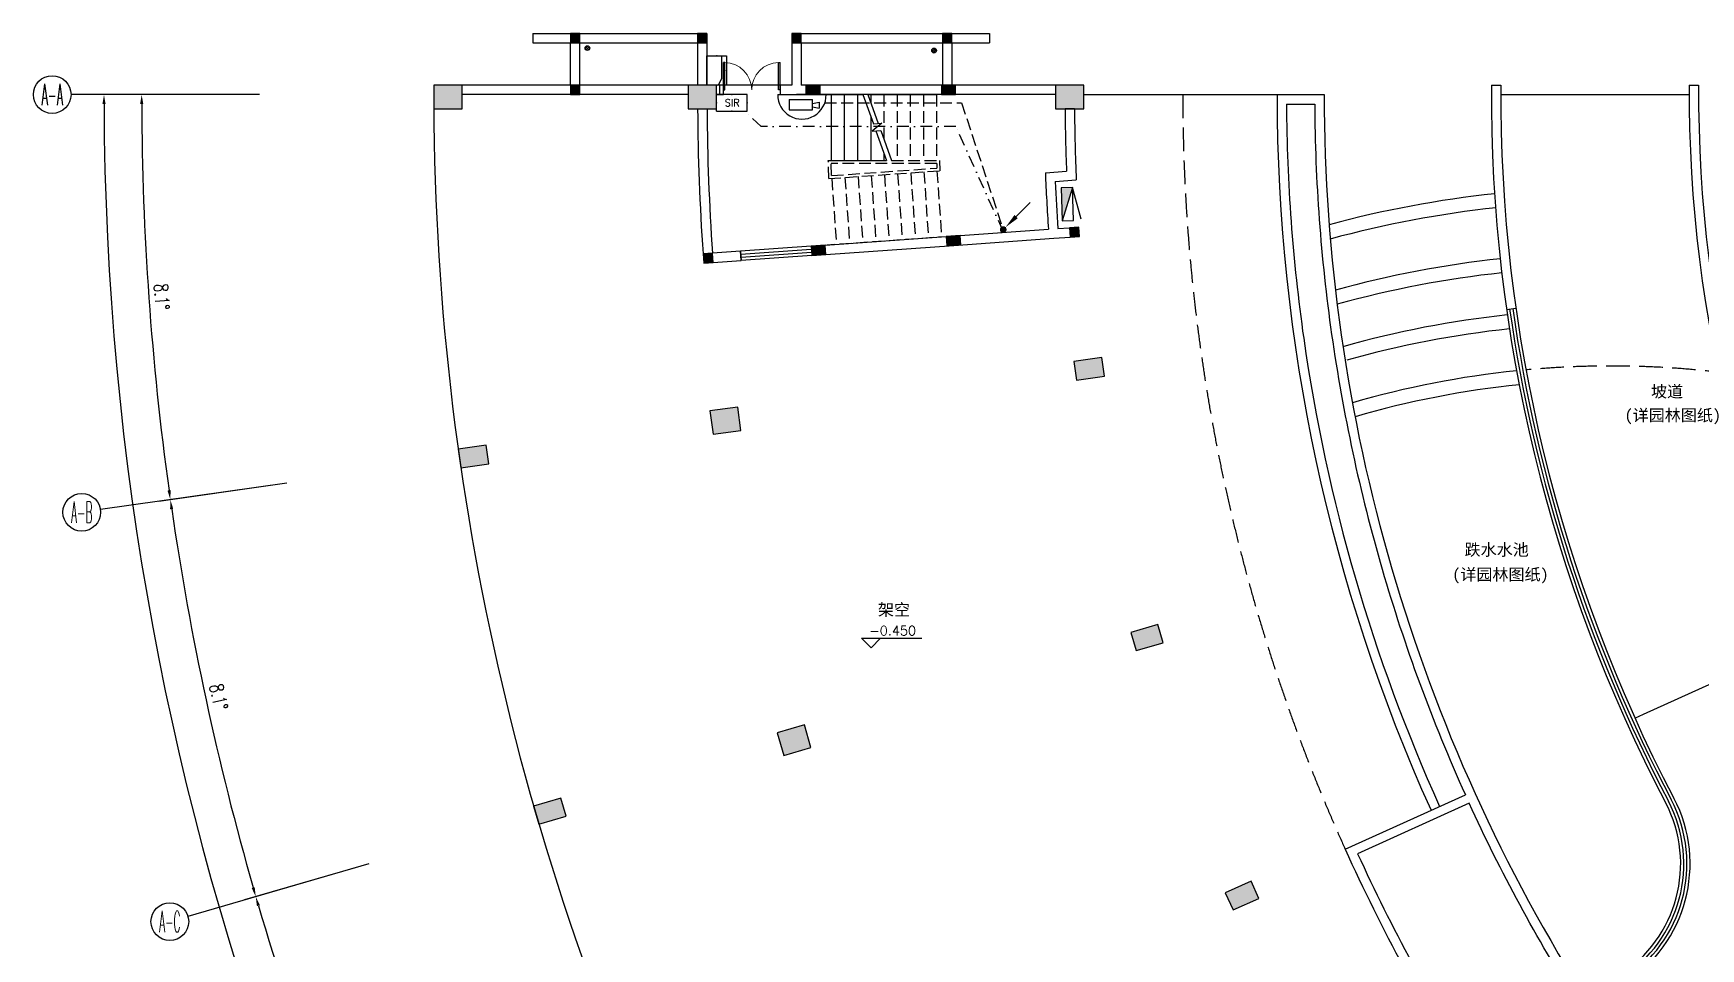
# Model space of a CAD drawing. Extents: x 13680 to 1640314, y -473492 to 65390.
# Drawn here: x 1184374 to 1219768, y -312708 to -293287 of the extents above; entities that cross this region are included whole.
import ezdxf
from ezdxf.enums import TextEntityAlignment as Align

# ---------------------------------------------------------------- set-up
doc = ezdxf.new("R2010")
doc.units = 0
doc.header["$LTSCALE"] = 1000
doc.header["$MEASUREMENT"] = 0
doc.linetypes.add('DASH', pattern=[0.35, 0.25, -0.1])
doc.linetypes.add('DASHDOT', pattern=[1, 0.5, -0.25, 0, -0.25])
doc.layers.add('04071 FF-TXT', color=3, linetype='Continuous', lineweight=25)
for name, color, linetype in [('AXIS', 1, 'Continuous'), ('AXIS_TEXT', 7, 'Continuous'), ('COLUMN', 255, 'Continuous'), ('door', 2, 'Continuous'), ('EQUIP-通讯', 6, 'Continuous'), ('LINE', 123, 'Continuous'), ('LWIRE', 4, 'Continuous'), ('PUB_HATCH', 8, 'Continuous'), ('S-提资20140812', 6, 'Continuous'), ('S-消防器材提资', 2, 'Continuous'), ('STAIR', 2, 'Continuous'), ('STAIR-H', 2, 'Continuous'), ('TEL_TEXT', 7, 'Continuous'), ('WALL', 255, 'Continuous'), ('WIRE-照明', 120, 'Continuous'), ('安保设备SA', 241, 'Continuous'), ('室外建筑', 8, 'Continuous'), ('洁具', 5, 'Continuous')]:
    doc.layers.add(name, color=color, linetype=linetype)
doc.styles.add('_TCH_AXIS', font='COMPLEX', dxfattribs={"bigfont": 'GBCBIG'})
doc.styles.add('_TCH_DIM_T3', font='SIMPLEX', dxfattribs={"width": 0.705882, "bigfont": 'GBCBIG'})
doc.styles.add('_TEL_DIM', font='SIMPLEX', dxfattribs={"width": 0.8, "height": 3.5, "bigfont": 'HZTXT'})
doc.styles.add('IN-C', font='')
doc.styles.add('IN-E', font='simplex.shx')
doc.styles.get("Standard").update_dxf_attribs({"font": 'haiwenrs.shx', "bigfont": 'hztxt.shx'})
doc.styles.get('IN-C').set_extended_font_data('SimSun')
doc.dimstyles.new('_TCH_ARROW&&100', dxfattribs={"dimtxt": 297.5, "dimasz": 200, "dimexe": 250, "dimexo": 300, "dimgap": 126.25, "dimtad": 1, "dimdec": 0, "dimzin": 0, "dimdsep": 46, "dimtxsty": '_TCH_DIM_T3', "dimcen": 0.09, "dimclrt": 7, "dimazin": 2, "dimtfac": 1, "dimtdec": 0, "dimtix": 1, "dimtmove": 2, "dimatfit": 3, "dimfxl": 1, "dimtolj": 1, "dimtzin": 0, "dimarcsym": 0})

# ---------------------------------------------------------------- blocks, each defined once
blk = doc.blocks.new('xfx-gz')
at = {"layer": 'S-消防器材提资'}
blk.add_hatch(color=8, dxfattribs=at).paths.add_polyline_path([(0, 240), (0, 0), (700, 0)])
at = {"layer": 'S-消防器材提资', "color": 8}
for p, q in [((678, 408), (0, 240)), ((0, 240), (700, 0))]:
    blk.add_line(p, q, dxfattribs=at)
blk.add_lwpolyline([(700, 0), (700, 240), (0, 240), (0, 0)], close=True, dxfattribs=at)
blk = doc.blocks.new('*D173')
at = {"layer": 'AXIS', "color": 0, "lineweight": -2, "transparency": 16777216}
for p, q in [((1188874, -294587), (1186424, -294587)), ((1189461, -302872), (1187035, -303217))]:
    blk.add_line(p, q, dxfattribs=at)
blk.add_arc((1247674, -294587), 61000, 180.18786, 187.91214, dxfattribs=at)
at = {"layer": 'AXIS', "color": 0, "transparency": 16777216}
for points in [[(1186641, -294787), (1186708, -294786), (1186674, -294587)], [(1187288, -302979), (1187222, -302988), (1187283, -303182)]]:
    blk.add_solid(points, dxfattribs=at)
at = {"layer": 'Defpoints', "color": 0, "transparency": 16777216}
for p in [(1189174, -294587), (1247674, -294587), (1186742, -297460), (1189758, -302829)]:
    blk.add_point(p, dxfattribs=at)
at = {"layer": 'AXIS', "color": 7, "transparency": 16777216, "insert": (1187101, -298875), "char_height": 297.5, "attachment_point": 5, "rotation": 274.05, "style": '_TCH_DIM_T3'}
blk.add_mtext('\\A1;8.1°', dxfattribs=at)
blk = doc.blocks.new('*D174')
at = {"layer": 'AXIS', "color": 0, "lineweight": -2, "transparency": 16777216}
for p, q in [((1189461, -302872), (1187035, -303217)), ((1191209, -310991), (1188856, -311675))]:
    blk.add_line(p, q, dxfattribs=at)
blk.add_arc((1247674, -294587), 61000, 188.28786, 196.01214, dxfattribs=at)
at = {"layer": 'AXIS', "color": 0, "transparency": 16777216}
for points in [[(1187278, -303384), (1187344, -303375), (1187283, -303182)], [(1189073, -311404), (1189009, -311422), (1189096, -311605)]]:
    blk.add_solid(points, dxfattribs=at)
at = {"layer": 'Defpoints', "color": 0, "transparency": 16777216}
for p in [(1247674, -294587), (1189758, -302829), (1187755, -306017), (1191497, -310908)]:
    blk.add_point(p, dxfattribs=at)
at = {"layer": 'AXIS', "color": 7, "transparency": 16777216, "insert": (1188310, -307367), "char_height": 297.5, "attachment_point": 5, "rotation": 282.15, "style": '_TCH_DIM_T3'}
blk.add_mtext('\\A1;8.1°', dxfattribs=at)
blk = doc.blocks.new('*D175')
at = {"layer": 'AXIS', "color": 0, "lineweight": -2, "transparency": 16777216}
for p, q in [((1191209, -310991), (1188856, -311675)), ((1194084, -318784), (1191851, -319792))]:
    blk.add_line(p, q, dxfattribs=at)
blk.add_arc((1247674, -294587), 61000, 196.38786, 204.11214, dxfattribs=at)
at = {"layer": 'AXIS', "color": 0, "transparency": 16777216}
for points in [[(1189121, -311806), (1189185, -311788), (1189096, -311605)], [(1192027, -319493), (1191966, -319520), (1192079, -319689)]]:
    blk.add_solid(points, dxfattribs=at)
at = {"layer": 'Defpoints', "color": 0, "transparency": 16777216}
for p in [(1247674, -294587), (1191497, -310908), (1189963, -314346), (1194357, -318660)]:
    blk.add_point(p, dxfattribs=at)
at = {"layer": 'AXIS', "color": 7, "transparency": 16777216, "insert": (1190703, -315605), "char_height": 297.5, "attachment_point": 5, "rotation": 290.25, "style": '_TCH_DIM_T3'}
blk.add_mtext('\\A1;8.1°', dxfattribs=at)
blk = doc.blocks.new('*D176')
at = {"layer": 'AXIS', "color": 0, "lineweight": -2, "transparency": 16777216}
for p, q in [((1194084, -318784), (1191851, -319792)), ((1198028, -326093), (1195959, -327406))]:
    blk.add_line(p, q, dxfattribs=at)
blk.add_arc((1247674, -294587), 61000, 204.48786, 212.21214, dxfattribs=at)
at = {"layer": 'AXIS', "color": 0, "transparency": 16777216}
for points in [[(1192131, -319885), (1192192, -319857), (1192079, -319689)], [(1196092, -327085), (1196035, -327121), (1196170, -327272)]]:
    blk.add_solid(points, dxfattribs=at)
at = {"layer": 'Defpoints', "color": 0, "transparency": 16777216}
for p in [(1247674, -294587), (1194357, -318660), (1193323, -322280), (1198281, -325932)]:
    blk.add_point(p, dxfattribs=at)
at = {"layer": 'AXIS', "color": 7, "transparency": 16777216, "insert": (1194232, -323422), "char_height": 297.5, "attachment_point": 5, "rotation": 298.35, "style": '_TCH_DIM_T3'}
blk.add_mtext('\\A1;8.1°', dxfattribs=at)
blk = doc.blocks.new('*D177')
at = {"layer": 'AXIS', "color": 0, "lineweight": -2, "transparency": 16777216}
for p, q in [((1198028, -326093), (1195959, -327406)), ((1200377, -329521), (1198406, -330977))]:
    blk.add_line(p, q, dxfattribs=at)
blk.add_arc((1247674, -294587), 61000, 212.58786, 216.26236, dxfattribs=at)
at = {"layer": 'AXIS', "color": 0, "transparency": 16777216}
for points in [[(1196250, -327459), (1196306, -327423), (1196170, -327272)], [(1198516, -330647), (1198462, -330687), (1198608, -330828)]]:
    blk.add_solid(points, dxfattribs=at)
at = {"layer": 'Defpoints', "color": 0, "transparency": 16777216}
for p in [(1247674, -294587), (1198281, -325932), (1196955, -328476), (1200618, -329343)]:
    blk.add_point(p, dxfattribs=at)
at = {"layer": 'AXIS', "color": 7, "transparency": 16777216, "insert": (1197584, -328916), "char_height": 297.5, "attachment_point": 5, "rotation": 304.4251, "style": '_TCH_DIM_T3'}
blk.add_mtext('\\A1;4.05°', dxfattribs=at)
blk = doc.blocks.new('*D178')
at = {"layer": 'AXIS', "color": 0, "lineweight": -2, "transparency": 16777216}
for p, q in [((1200377, -329521), (1198406, -330977)), ((1205771, -335837), (1204025, -337555))]:
    blk.add_line(p, q, dxfattribs=at)
blk.add_arc((1247674, -294587), 61000, 216.63807, 224.36216, dxfattribs=at)
at = {"layer": 'AXIS', "color": 0, "transparency": 16777216}
for points in [[(1198700, -331009), (1198753, -330969), (1198608, -330828)], [(1204087, -337214), (1204040, -337261), (1204203, -337380)]]:
    blk.add_solid(points, dxfattribs=at)
at = {"layer": 'Defpoints', "color": 0, "transparency": 16777216}
for p in [(1247674, -294587), (1200618, -329343), (1200369, -333099), (1205985, -335626)]:
    blk.add_point(p, dxfattribs=at)
at = {"layer": 'AXIS', "color": 7, "transparency": 16777216, "insert": (1201499, -334024), "char_height": 297.5, "attachment_point": 5, "rotation": 310.5001, "style": '_TCH_DIM_T3'}
blk.add_mtext('\\A1;8.1°', dxfattribs=at)
blk = doc.blocks.new('*D179')
at = {"layer": 'AXIS', "color": 0, "lineweight": -2, "transparency": 16777216}
for p, q in [((1205771, -335837), (1204025, -337555)), ((1208789, -338693), (1207169, -340531))]:
    blk.add_line(p, q, dxfattribs=at)
blk.add_arc((1247674, -294587), 61000, 224.73787, 228.41214, dxfattribs=at)
at = {"layer": 'AXIS', "color": 0, "transparency": 16777216}
for points in [[(1204320, -337546), (1204368, -337499), (1204203, -337380)], [(1207207, -340186), (1207162, -340236), (1207334, -340343)]]:
    blk.add_solid(points, dxfattribs=at)
at = {"layer": 'Defpoints', "color": 0, "transparency": 16777216}
for p in [(1247674, -294587), (1205985, -335626), (1205224, -338392), (1208988, -338468)]:
    blk.add_point(p, dxfattribs=at)
at = {"layer": 'AXIS', "color": 7, "transparency": 16777216, "insert": (1205932, -338690), "char_height": 297.5, "attachment_point": 5, "rotation": 316.575, "style": '_TCH_DIM_T3'}
blk.add_mtext('\\A1;4.05°', dxfattribs=at)
blk = doc.blocks.new('*D180')
at = {"layer": 'AXIS', "color": 0, "lineweight": -2, "transparency": 16777216}
for p, q in [((1208789, -338693), (1207169, -340531)), ((1215392, -343732), (1214047, -345780))]:
    blk.add_line(p, q, dxfattribs=at)
blk.add_arc((1247674, -294587), 61000, 228.78786, 236.51214, dxfattribs=at)
at = {"layer": 'AXIS', "color": 0, "transparency": 16777216}
for points in [[(1207463, -340500), (1207507, -340450), (1207334, -340343)], [(1214035, -345433), (1213999, -345489), (1214184, -345571)]]:
    blk.add_solid(points, dxfattribs=at)
at = {"layer": 'Defpoints', "color": 0, "transparency": 16777216}
for p in [(1247674, -294587), (1208988, -338468), (1209535, -342193), (1215556, -343481)]:
    blk.add_point(p, dxfattribs=at)
at = {"layer": 'AXIS', "color": 7, "transparency": 16777216, "insert": (1210834, -342860), "char_height": 297.5, "attachment_point": 5, "rotation": 322.65, "style": '_TCH_DIM_T3'}
blk.add_mtext('\\A1;8.1°', dxfattribs=at)
blk = doc.blocks.new('*D181')
at = {"layer": 'AXIS', "color": 0, "lineweight": -2, "transparency": 16777216}
for p, q in [((1215392, -343732), (1214047, -345780)), ((1222639, -347790), (1221595, -350007))]:
    blk.add_line(p, q, dxfattribs=at)
blk.add_arc((1247674, -294587), 61000, 236.88786, 244.61214, dxfattribs=at)
at = {"layer": 'AXIS', "color": 0, "transparency": 16777216}
for points in [[(1214333, -345708), (1214370, -345652), (1214184, -345571)], [(1221535, -349665), (1221507, -349726), (1221702, -349781)]]:
    blk.add_solid(points, dxfattribs=at)
at = {"layer": 'Defpoints', "color": 0, "transparency": 16777216}
for p in [(1247674, -294587), (1215556, -343481), (1216623, -347092), (1222766, -347519)]:
    blk.add_point(p, dxfattribs=at)
at = {"layer": 'AXIS', "color": 7, "transparency": 16777216, "insert": (1218003, -347569), "char_height": 297.5, "attachment_point": 5, "rotation": 330.75, "style": '_TCH_DIM_T3'}
blk.add_mtext('\\A1;8.1°', dxfattribs=at)
blk = doc.blocks.new('*D184')
at = {"layer": 'AXIS', "color": 0, "lineweight": -2, "transparency": 16777216}
for p, q in [((1188874, -294587), (1185624, -294587)), ((1238476, -352663), (1237967, -355873))]:
    blk.add_line(p, q, dxfattribs=at)
blk.add_arc((1247674, -294587), 61800, 180.18542, 260.81446, dxfattribs=at)
at = {"layer": 'AXIS', "color": 0, "transparency": 16777216}
for points in [[(1185841, -294787), (1185908, -294786), (1185874, -294587)], [(1237814, -355561), (1237804, -355627), (1238007, -355626)]]:
    blk.add_solid(points, dxfattribs=at)
at = {"layer": 'Defpoints', "color": 0, "transparency": 16777216}
for p in [(1189174, -294587), (1247674, -294587), (1192610, -322643), (1238523, -352366)]:
    blk.add_point(p, dxfattribs=at)
at = {"layer": 'AXIS', "color": 7, "transparency": 16777216, "insert": (1200890, -334544), "char_height": 297.5, "attachment_point": 5, "rotation": 310.4999, "style": '_TCH_DIM_T3'}
blk.add_mtext('\\A1;81°', dxfattribs=at)
blk = doc.blocks.new('$TCHSYS$WIN2D')
for p, q in [((-0.5, 0.5), (0.5, 0.5)), ((-0.5, 0.5), (-0.5, -0.5)), ((0.5, 0.5), (0.5, -0.5)), ((0.5, 0.167), (-0.5, 0.167)), ((0.5, -0.167), (-0.5, -0.167)), ((-0.5, -0.5), (0.5, -0.5))]:
    blk.add_line(p, q)
blk = doc.blocks.new('$DorLib2D$00000002')
for p, q in [((-0.5, 0), (-0.5, 0.4875)), ((-0.475, 0.4875), (-0.5, 0.4875)), ((-0.475, 0), (-0.475, 0.4875)), ((0.475, 0), (0.475, 0.4875)), ((0.475, 0.4875), (0.5, 0.4875)), ((0.5, 0), (0.5, 0.4875)), ((-0.5, 0), (-0.475, 0)), ((0.5, 0), (0.475, 0))]:
    blk.add_line(p, q)
at = {"lineweight": 13}
for centre, start, end in [((-0.4875, 0), 0, 88.53072), ((0.4875, 0), 91.46928, 180)]:
    blk.add_arc(centre, 0.4875, start, end, dxfattribs=at)
blk = doc.blocks.new('_FZH')
blk.add_lwpolyline([(-0.5, -0.5), (0.5, -0.5), (0.5, 0.5), (-0.5, 0.5)], close=True)
at = {"layer": 'PUB_HATCH'}
blk.add_solid([(-0.5, -0.5), (0.5, -0.5), (-0.5, 0.5), (0.5, 0.5)], dxfattribs=at)
blk = doc.blocks.new('bg')
blk.add_lwpolyline([(2, 2), (0, 0), (-2, 2), (10.82, 2)])
at = {"color": 7, "style": 'IN-E'}
blk.add_attdef('LEVEL', (2, 2.61), '', height=2, dxfattribs=at)
blk = doc.blocks.new('$TelecSys$00000078')
for p, q in [((1.15, 1.15), (0.55, 0.55)), ((0.104, 0.104), (0.104, 0.104)), ((-0.104, -0.104), (-0.104, -0.104))]:
    blk.add_line(p, q)
at = {"const_width": 0.142}
blk.add_lwpolyline([(-0.071, 0, 1), (0.071, 0, 1)], format="xyb", close=True, dxfattribs=at)
blk.add_solid([(0.62, 0.48), (0.48, 0.62), (0.1, 0.1)])
at = {"width": 0.8, "flags": 9}
blk.add_attdef('A', (0, 0), '', height=0.00002, dxfattribs=at)
blk = doc.blocks.new('$equip$00001876')
at = {"color": 0, "linetype": 'Continuous'}
blk.add_lwpolyline([(-0.625, 0.415), (0.625, 0.415), (0.625, -0.415), (-0.625, -0.415)], close=True, dxfattribs=at)
blk.add_lwpolyline([(0.625, 0.075), (0.325, 0.215), (-0.625, 0.215)], dxfattribs=at)
for p in [(-0.625, 0), (0, 0.415), (0.625, 0), (0, -0.415)]:
    blk.add_point(p)
at = {"layer": 'TEL_TEXT', "style": '_TEL_DIM', "flags": 1}
blk.add_attdef('A', text='', height=0.00002, dxfattribs=at).set_placement((0, 0), align=Align.MIDDLE_CENTER)
blk = doc.blocks.new('$equip$00001889')
for p, q in [((-0.65, 0.35), (-0.65, -0.35)), ((0.65, 0.35), (-0.65, 0.35)), ((0.65, 0.35), (0.65, -0.35)), ((-0.65, -0.35), (0.65, -0.35))]:
    blk.add_line(p, q)
for p in [(-0.65, 0), (0, 0.35), (0.65, 0), (0, -0.35)]:
    blk.add_point(p)
at = {"color": 7, "style": '_TEL_DIM'}
blk.add_attdef('$TEXT$', text='', height=0.3, dxfattribs=at).set_placement((-0.02, -0.003), align=Align.MIDDLE_CENTER)
at = {"color": 7, "style": '_TEL_DIM', "flags": 1}
blk.add_attdef('A', text='', height=0.00002, dxfattribs=at).set_placement((0, 0), align=Align.MIDDLE_CENTER)
blk = doc.blocks.new('A$C59FF3FA0')
at = {"layer": '安保设备SA'}
for p, q in [((0, 724), (1426, 724)), ((334, 575), (334, 273)), ((334, 575), (1024, 575)), ((1024, 273), (1024, 575)), ((1024, 461), (1224, 500)), ((1224, 500), (1224, 322)), ((334, 273), (1024, 273)), ((1024, 361), (1224, 322))]:
    blk.add_line(p, q, dxfattribs=at)
blk.add_ellipse((713, 713), major_axis=(-713, 11), ratio=1, start_param=0.00047, end_param=3.17192, dxfattribs=at)

msp = doc.modelspace()

# ---------------------------------------------------------------- hatches: boundary and pattern name
at = {"layer": 'PUB_HATCH'}
for points in [[(1200774.749, -294386.312), (1200774.749, -294586.312), (1201074.749, -294586.312), (1201074.749, -294386.312)], [(1203649.327, -294386.315), (1203649.327, -294586.315), (1203949.327, -294586.315), (1203949.327, -294386.315)], [(1203752.331, -297596.095), (1203766.456, -297795.595), (1204065.707, -297774.407), (1204051.581, -297574.906)], [(1200884.088, -297799.227), (1200898.214, -297998.728), (1201197.465, -297977.54), (1201183.339, -297778.039)]]:
    msp.add_hatch(color=256, dxfattribs=at).paths.add_polyline_path(points)
at = {"layer": '洁具'}
h = msp.add_hatch(dxfattribs=at)
h.set_pattern_fill('ANSI31', color=256, scale=20, style=0)
h.set_pattern_definition([(45, (1105334.624, -386208.137), (-22.45064, 22.45064), [])])
h.paths.add_polyline_path([(1196184.435, -293597.709, 1), (1196084.435, -293597.709, 1)])
h = msp.add_hatch(dxfattribs=at)
h.set_pattern_fill('ANSI31', color=256, scale=20, style=0)
h.set_pattern_definition([(141.32544, (1303945.16, -375692.917), (19.840451, 24.787477), [])])
h.paths.add_polyline_path([(1203445.019, -293655.722, -1), (1203544.41, -293644.705, -1)])

# ---------------------------------------------------------------- linework, layer by layer
at = {"layer": 'AXIS'}
for p, q in [((1189174.327, -294586.549), (1185174.327, -294586.549)), ((1189757.943, -302829.271), (1185797.848, -303392.876)), ((1191497.146, -310907.529), (1187655.971, -312023.493))]:
    msp.add_line(p, q, dxfattribs=at)
for centre in [(1184774.327, -294586.549), (1185401.839, -303449.236), (1187271.854, -312135.089)]:
    msp.add_circle(centre, 400, dxfattribs=at)
at = {"layer": 'door'}
msp.add_line((1200224.327, -294386.579), (1199024.327, -294386.578), dxfattribs=at)
at = {"layer": 'LINE', "color": 9, "linetype": 'ByBlock'}
msp.add_line((1212319.716, -305156.226), (1212320.778, -305155.918), dxfattribs=at)
at = {"layer": 'STAIR'}
for p, q in [((1201029.187, -294586.079), (1201984.045, -294586.079)), ((1201589.187, -294586.079), (1201589.187, -295986.079)), ((1201869.187, -294586.079), (1201869.187, -295986.079)), ((1201984.045, -294586.079), (1202207.175, -295205.882)), ((1202090.328, -294586.079), (1203549.187, -294586.079)), ((1202090.328, -294586.079), (1202310.339, -295197.221)), ((1202149.187, -294586.079), (1202149.187, -294749.575)), ((1202149.187, -295044.804), (1202149.187, -295986.079)), ((1202384.98, -295190.955), (1202178.33, -295363.123)), ((1202178.33, -295363.123), (1202364.439, -295347.498)), ((1202207.175, -295205.882), (1202384.98, -295190.955)), ((1202261.274, -295356.159), (1202488.045, -295986.079)), ((1202364.439, -295347.498), (1202594.328, -295986.079)), ((1202429.187, -295822.582), (1202429.187, -295986.079))]:
    msp.add_line(p, q, dxfattribs=at)
at = {"layer": 'STAIR', "linetype": 'DASH'}
for p, q in [((1202429.187, -294586.079), (1202429.187, -295527.353)), ((1202709.187, -294586.079), (1202709.187, -295986.079)), ((1202989.187, -294586.079), (1202989.187, -295986.079)), ((1203269.187, -294586.079), (1203269.187, -295986.079)), ((1203277.661, -296225.747), (1203376.539, -297622.251)), ((1201601.857, -296344.4), (1201700.735, -297740.904)), ((1201881.158, -296324.625), (1201980.035, -297721.129)), ((1202160.458, -296304.849), (1202259.336, -297701.353)), ((1202439.759, -296285.074), (1202538.637, -297681.578)), ((1202719.06, -296265.298), (1202817.938, -297661.802)), ((1202998.361, -296245.523), (1203097.238, -297642.027)), ((1201142.133, -297780.455), (1203655.84, -297602.475))]:
    msp.add_line(p, q, dxfattribs=at)
at = {"layer": 'STAIR'}
msp.add_arc((1247674.327, -294586.549), 54800, 179.7975635, 206.6114732, dxfattribs=at)
at = {"layer": 'STAIR-H'}
for p, q in [((1201309.187, -294586.079), (1201309.187, -295986.079)), ((1201249.324, -295986.079), (1202488.045, -295986.079))]:
    msp.add_line(p, q, dxfattribs=at)
at = {"layer": 'STAIR-H', "linetype": 'DASH'}
for p, q in [((1203549.187, -294586.079), (1203549.187, -295986.079)), ((1201262.843, -296368.404), (1201249.324, -295986.079)), ((1201262.843, -296368.404), (1203616.85, -296201.731)), ((1203551.308, -296046.079), (1201311.483, -296046.079)), ((1201320.609, -296304.164), (1201311.483, -296046.079)), ((1201320.609, -296304.164), (1203554.841, -296145.971)), ((1202594.328, -295986.079), (1203609.224, -295986.079)), ((1203551.308, -296046.079), (1203554.841, -296145.971)), ((1203556.962, -296205.971), (1203655.84, -297602.475)), ((1203609.224, -295986.079), (1203616.85, -296201.731)), ((1201322.556, -296364.176), (1201421.434, -297760.68))]:
    msp.add_line(p, q, dxfattribs=at)
at = {"layer": 'WALL', "color": 0}
for p, q in [((1194974.815, -293286.82), (1195774.325, -293286.82)), ((1194974.815, -293286.82), (1194974.815, -293486.82)), ((1195974.327, -293286.82), (1198474.327, -293286.82)), ((1198674.338, -293286.82), (1198674.338, -294386.067)), ((1200474.338, -293286.82), (1200474.817, -293286.82)), ((1200474.338, -293286.82), (1200474.338, -294386.579)), ((1200674.817, -293286.82), (1203674.327, -293286.82)), ((1203874.327, -293286.82), (1204674.327, -293286.82)), ((1204674.327, -293286.82), (1204674.327, -293486.82)), ((1194974.815, -293486.82), (1195774.327, -293486.82)), ((1195774.327, -294386.577), (1195774.327, -293486.82)), ((1195974.327, -293486.82), (1198474.338, -293486.82)), ((1195974.327, -294386.577), (1195974.327, -293486.82)), ((1198474.338, -293486.82), (1198474.338, -294386.067)), ((1200674.338, -293486.82), (1203674.331, -293486.82)), ((1200674.338, -293486.82), (1200674.338, -294386.579)), ((1203674.331, -293486.82), (1203674.331, -294386.315)), ((1203874.331, -293486.82), (1203874.331, -294386.315)), ((1203874.331, -293486.82), (1204674.327, -293486.82)), ((1195774.327, -294386.577), (1193474.326, -294386.571)), ((1198274.327, -294386.578), (1195974.327, -294386.577)), ((1198674.338, -294386.067), (1198474.338, -294386.067)), ((1199024.327, -294386.578), (1198874.327, -294386.578)), ((1199024.327, -294586.578), (1199024.327, -294386.578)), ((1200474.338, -294386.579), (1200224.327, -294386.579)), ((1200224.327, -294386.579), (1200224.327, -294586.579)), ((1200724.75, -294386.579), (1200674.338, -294386.579)), ((1200774.749, -294386.579), (1200724.75, -294386.579)), ((1200774.749, -294386.312), (1200774.749, -294586.312)), ((1201074.749, -294386.312), (1200774.749, -294386.312)), ((1201074.749, -294586.312), (1201074.749, -294386.312)), ((1203649.327, -294386.58), (1201074.749, -294386.579)), ((1203649.327, -294386.315), (1203649.327, -294586.315)), ((1203949.327, -294386.315), (1203649.327, -294386.315)), ((1203949.327, -294586.315), (1203949.327, -294386.315)), ((1206074.327, -294386.581), (1203949.327, -294386.58)), ((1195774.327, -294586.577), (1193474.326, -294586.571)), ((1198274.327, -294586.578), (1195974.327, -294586.577)), ((1198874.327, -294586.578), (1199024.327, -294586.578)), ((1200224.327, -294586.579), (1200574.338, -294586.579)), ((1200724.749, -294586.579), (1200574.338, -294586.579)), ((1200924.749, -294586.579), (1200724.749, -294586.579)), ((1200774.749, -294586.312), (1201074.749, -294586.312)), ((1203774.331, -294586.58), (1200924.749, -294586.579)), ((1203649.327, -294586.315), (1203949.327, -294586.315)), ((1206074.327, -294586.581), (1203774.331, -294586.58)), ((1206474.861, -294885.826), (1206274.867, -294887.408)), ((1205857.181, -296244.109), (1206306.273, -296212.312)), ((1206065.186, -296429.882), (1206514.219, -296398.089)), ((1201183.339, -297778.039), (1203752.334, -297596.145)), ((1204051.581, -297574.906), (1203752.331, -297596.095)), ((1203752.331, -297596.095), (1203766.456, -297795.595)), ((1203916.085, -297785.051), (1206035.648, -297634.978)), ((1204065.707, -297774.407), (1204051.581, -297574.906)), ((1204051.585, -297574.956), (1205921.912, -297442.53)), ((1206035.648, -297634.978), (1206384.774, -297610.258)), ((1206121.413, -297428.405), (1206370.648, -297410.758)), ((1199387.834, -297905.168), (1198789.729, -297947.516)), ((1199401.96, -298104.668), (1199387.834, -297905.168)), ((1201183.339, -297778.039), (1200884.088, -297799.227)), ((1200884.088, -297799.227), (1200898.214, -297998.728)), ((1200898.214, -297998.728), (1201197.465, -297977.54)), ((1201197.465, -297977.54), (1201183.339, -297778.039)), ((1201197.465, -297977.54), (1203916.085, -297785.051)), ((1203766.456, -297795.595), (1204065.707, -297774.407)), ((1198803.753, -298147.024), (1199401.96, -298104.668))]:
    msp.add_line(p, q, dxfattribs=at)
for centre, radius, start, end in [((1247674.327, -294586.549), 49200, 180.3500746, 183.9335473), ((1247674.327, -294586.549), 49000, 180.3508159, 183.9330726), ((1248250.916, -294555.217), 41977.364, 180.4534201, 182.2623916), ((1248250.916, -294555.217), 41777.364, 180.4534201, 182.5282373), ((1248250.916, -294555.217), 42427.364, 182.2813577, 183.9021712), ((1248250.916, -294555.217), 42227.364, 182.5444579, 183.9014711)]:
    msp.add_arc(centre, radius, start, end, dxfattribs=at)
at = {"layer": 'WIRE-照明'}
msp.add_line((1198949.327, -294586.578), (1198949.327, -294386.578), dxfattribs=at)
at = {"layer": 'WIRE-照明', "linetype": 'DASH'}
for p, q in [((1201174.771, -294761.579), (1204077.756, -294761.579)), ((1204077.756, -294761.579), (1204951.686, -297415.921))]:
    msp.add_line(p, q, dxfattribs=at)
at = {"layer": 'WIRE-照明', "linetype": 'DASHDOT', "ltscale": 0.5}
for p, q in [((1199827.507, -295260.321), (1199473.14, -294936.578)), ((1203956.678, -295260.321), (1199827.507, -295260.321)), ((1204962.827, -297485.384), (1203956.678, -295260.321))]:
    msp.add_line(p, q, dxfattribs=at)
at = {"layer": '室外建筑', "linetype": 'DASH', "ltscale": 20}
msp.add_line((1206674.327, -294586.58), (1208774.284, -294586.58), dxfattribs=at)
at = {"layer": '室外建筑'}
for p, q in [((1215647.06, -299144.704), (1215845.064, -299116.524)), ((1218372.709, -307816.738), (1218554.99, -307734.436))]:
    msp.add_line(p, q, dxfattribs=at)
for points in [[(1215324.944, -294386.549), (1215524.948, -294386.549)], [(1219525.036, -294386.549), (1219725.041, -294386.549)], [(1215524.326, -294586.549), (1219524.326, -294586.549)], [(1218554.99, -307734.436), (1222018.322, -306170.682)], [(1212220.933, -310594.44), (1214772.669, -309442.219)]]:
    msp.add_lwpolyline(points, dxfattribs=at)
for points in [[(1208774.284, -294586.58), (1211774.327, -294586.549, 0.143032673), (1217416.733, -313907.213, 0.142321092)], [(1210975.412, -294786.549), (1211574.881, -294786.549, 0.033970927), (1211934.473, -299673.083, 0.033970927)], [(1211934.473, -299673.083, 0.035357641), (1213007.725, -304658.128)], [(1213007.725, -304658.128, 0.035358472), (1214772.718, -309442.326)]]:
    msp.add_lwpolyline(points, format="xyb", dxfattribs=at)
msp.add_lwpolyline([(1217140.622, -313845.388, -0.033276794), (1214855.525, -309624.377), (1212486.031, -310694.19, 0.033416747), (1214945.463, -315238.478), (1217140.622, -313845.388)], format="xyb", close=True, dxfattribs=at)
for centre, radius, start, end in [((1247674.326, -294586.555), 32350, 179.6435588, 207.6677744), ((1247674.326, -294586.555), 32150, 179.6435588, 207.6677744), ((1247674.326, -294586.555), 28150, 179.5929092, 209.7000061), ((1247674.326, -294586.555), 27950, 179.5899961, 209.7000061), ((1247674.871, -294587.186), 36900, 179.9989067, 204.2989099), ((1247674.871, -294587.186), 36700, 180.3112456, 188.0988957), ((1217913.103, -319851.915), 23300.017, 96.2099515, 105.005217), ((1217913.103, -319851.915), 23000.017, 96.2099515, 105.1417726), ((1217866.423, -320044.924), 22100, 96.1143296, 105.3541805), ((1217866.423, -320044.924), 21800, 96.1097321, 105.4717338), ((1217866.423, -320044.924), 20900, 96.049362, 105.8023416), ((1247674.326, -294586.555), 32283, 188.0999893, 207.6677744), ((1247674.326, -294586.555), 32217, 188.0999893, 207.6677744), ((1247573.979, -294612.813), 36595.965, 188.0814274, 204.3271995), ((1217866.423, -320044.924), 20600, 96.0125628, 105.8023416), ((1217866.423, -320044.924), 19700, 95.8466415, 106.1860067), ((1217866.423, -320044.924), 19400, 95.7713344, 106.2705522), ((1216543.555, -310908.246), 2800, 302.3989104, 27.6677744), ((1216543.555, -310908.246), 2867, 302.3989104, 27.6677744), ((1216543.555, -310908.246), 2933, 302.3989104, 27.6677744), ((1216543.555, -310908.246), 3000, 302.3989104, 27.6677744), ((1247674.871, -294587.186), 38900, 204.2989066, 212.5462005)]:
    msp.add_arc(centre, radius, start, end, dxfattribs=at)
at = {"layer": '室外建筑', "linetype": 'DASH', "ltscale": 2}
for centre, radius, start, end in [((1247674.284, -294586.58), 38900, 180, 204.3000781), ((1217866.423, -320044.924), 19700, 82.7348313, 95.2628175)]:
    msp.add_arc(centre, radius, start, end, dxfattribs=at)
at = {"layer": '洁具'}
for centre in [(1196134.435, -293597.709), (1203494.714, -293650.213)]:
    msp.add_circle(centre, 50, dxfattribs=at)

# ---------------------------------------------------------------- block references
at = {"layer": '04071 FF-TXT', "color": 9}
ref = msp.add_blockref('bg', (1202156.238, -306321.587), dxfattribs=dict(at, xscale=100, yscale=100, zscale=100))
ref.add_attrib('LEVEL', '-0.450', (1202118.509, -306061.047), dxfattribs={"layer": '0', "color": 7, "height": 200, "style": 'IN-E'})
at = {"layer": 'COLUMN', "linetype": 'ByBlock'}
for p, xscale, yscale, zscale, rotation in [((1195874.327, -293386.82), 200.0000000000165, 200.0000000000165, 200.0000000000165, 2.325910364830631e-05), ((1198574.327, -293386.569), 200.0000000000165, 200.0000000000165, 200.0000000000165, 2.325910364830631e-05), ((1200574.817, -293386.568), 200.0000000000165, 200.0000000000165, 200.0000000000165, 2.325909531067305e-05), ((1203774.327, -293386.567), 200.0000000000165, 200.0000000000165, 200.0000000000165, 2.325909531067305e-05), ((1195874.327, -294486.57), 200.0000000000165, 200.0000000000165, 200.0000000000165, 2.325910364830631e-05), ((1206477.461, -297503.445), 200.0000000000128, 200.0000000000128, 200.0000000000128, 274.0500022637251), ((1198696.94, -298054.336), 199.9999999999838, 199.9999999999838, 199.9999999999838, 274.0500022637257)]:
    msp.add_blockref('_FZH', p, dxfattribs=dict(at, xscale=xscale, yscale=yscale, zscale=zscale, rotation=rotation))
at = {"layer": 'COLUMN'}
for p, xscale, yscale, zscale, rotation in [((1193174.327, -294636.571), 500.0000000000412, 600.0000000000582, 600.0000000000495, 270.0000232590886), ((1198574.327, -294636.569), 500.0000000000412, 600.0000000000582, 600.0000000000495, 270.0000232590886), ((1206374.327, -294636.566), 500.0000000000412, 600.0000000000582, 600.0000000000495, 270.0000232590886), ((1206786.35, -300405.77), 400.0000000001075, 600.0000000001746, 600.0000000001777, 278.0999999422519), ((1199064.165, -301504.799), 499.9999999999285, 599.9999999999418, 599.9999999999472, 278.0999999422754), ((1193718.037, -302265.666), 400.0000000001403, 599.9999999999709, 599.99999999998, 278.0999999422849), ((1208014.198, -306108.881), 399.9999999999854, 600.0000000002328, 600.0000000002343, 286.1999999422682), ((1200523.907, -308285.012), 500.000000000045, 600.0000000000291, 600.0000000000107, 286.1999999422453), ((1195338.321, -309791.564), 400.0000000000505, 599.9999999999418, 599.9999999999458, 286.1999999423003), ((1210033.337, -311582.016), 600.0000000001021, 399.9999999997672, 399.99999999976, 24.29988422247017)]:
    msp.add_blockref('_FZH', p, dxfattribs=dict(at, xscale=xscale, yscale=yscale, zscale=zscale, rotation=rotation))
at = {"layer": 'door'}
for name, p, xscale, yscale, zscale, rotation in [('$DorLib2D$00000002', (1199624.327, -294486.578), 1199.999999999983, 1199.999999999983, 200, 359.9999766676058), ('$TCHSYS$WIN2D', (1200143.024, -297951.948), -1499.999999999958, 200, -1499.999999999958, 4.050002835815016)]:
    msp.add_blockref(name, p, dxfattribs=dict(at, xscale=xscale, yscale=yscale, zscale=zscale, rotation=rotation))
at = {"layer": 'EQUIP-通讯', "xscale": 500.0000000000043, "yscale": 500.0000000000043, "zscale": 500.0000000000043, "rotation": 269.9999924886596}
msp.add_blockref('$equip$00001876', (1198881.838, -294073.567), dxfattribs=at)
at = {"layer": 'EQUIP-通讯'}
ref = msp.add_blockref('$equip$00001889', (1199199.327, -294761.578), dxfattribs=dict(at, xscale=500.0000000000612, yscale=500.0000000000612, zscale=500.0000000000612, rotation=179.9999716586436))
ref.add_attrib('$TEXT$', 'SIR', dxfattribs={"layer": '0', "color": 7, "height": 150, "style": '_TEL_DIM'}).set_placement((1199209.331, -294760.003), align=Align.MIDDLE_CENTER)
at = {"layer": 'LWIRE', "xscale": 500, "yscale": 500, "zscale": 500}
msp.add_blockref('$TelecSys$00000078', (1204962.827, -297449.759), dxfattribs=at)
at = {"layer": 'S-提资20140812', "rotation": 271.7752858924184}
msp.add_blockref('xfx-gz', (1206192.054, -296563.577), dxfattribs=at)
at = {"layer": '安保设备SA', "xscale": 0.7195327878220787, "yscale": 0.7195327878220787, "zscale": 0.7195327878220787}
msp.add_blockref('A$C59FF3FA0', (1200176.845, -295107.231), dxfattribs=at)

# ---------------------------------------------------------------- texts
at = {"color": 9, "style": 'IN-C'}
for s, p in [('坡道', (1218714.004, -301010.484)), ('(详园林图纸)', (1218153.161, -301515.322)), ('跌水水池', (1214756.119, -304367.606)), ('(详园林图纸)', (1214494.873, -304893.099)), ('架空', (1202302.308, -305640.587))]:
    msp.add_text(s, height=250, dxfattribs=at).set_placement(p)
at = {"layer": 'AXIS_TEXT', "style": '_TCH_AXIS'}
for s, width, p, p2 in [('A-A', 0.323077, (1184548.053, -294812.823), (1185000.601, -294812.823)), ('A-B', 0.328125, (1185175.565, -303675.51), (1185628.113, -303675.51)), ('A-C', 0.33871, (1187045.58, -312361.364), (1187498.128, -312361.364))]:
    msp.add_text(s, height=452.5483, dxfattribs=dict(at, width=width)).set_placement(p, p2, align=Align.FIT)

# ---------------------------------------------------------------- dimensions: what is measured, and where the dimension line sits
at = {"layer": 'AXIS'}
for base, p1, p2, picture, middle in [((1192610.105, -322643.125), (1189174.327, -294586.549), (1238522.794, -352366.298), '*D184', (1200890.309, -334543.793)), ((1186742.044, -297460.042), (1189174.327, -294586.549), (1189757.943, -302829.271), '*D173', (1187100.969, -298875.373)), ((1187754.804, -306016.809), (1189757.943, -302829.271), (1191497.146, -310907.529), '*D174', (1188309.571, -307367.446)), ((1189963.12, -314345.511), (1191497.146, -310907.529), (1194357.235, -318660.139), '*D175', (1190702.658, -315604.507)), ((1193322.929, -322279.969), (1194357.235, -318660.139), (1198281.143, -325932.416), '*D176', (1194232.483, -323422.203)), ((1196954.722, -328476.396), (1198281.143, -325932.416), (1200618.481, -329342.805), '*D177', (1197584.347, -328916.122)), ((1200369.184, -333099.189), (1200618.481, -329342.805), (1205984.981, -335626.145), '*D178', (1201498.751, -334024.371)), ((1205223.652, -338392.258), (1205984.981, -335626.145), (1208987.583, -338468.046), '*D179', (1205931.694, -338689.59)), ((1209534.525, -342192.804), (1208987.583, -338468.046), (1215556.492, -343481.279), '*D180', (1210833.541, -342859.545)), ((1216622.8, -347091.812), (1215556.492, -343481.279), (1222766.238, -347518.931), '*D181', (1218002.802, -347568.869))]:
    dim = msp.add_angular_dim_3p(base=base, center=(1247674.327, -294586.549), p1=p1, p2=p2, dimstyle='_TCH_ARROW&&100', dxfattribs=at)
    dim.commit()
    dim.dimension.update_dxf_attribs({"geometry": picture, "text_midpoint": middle})

doc.saveas('drawing.dxf')
